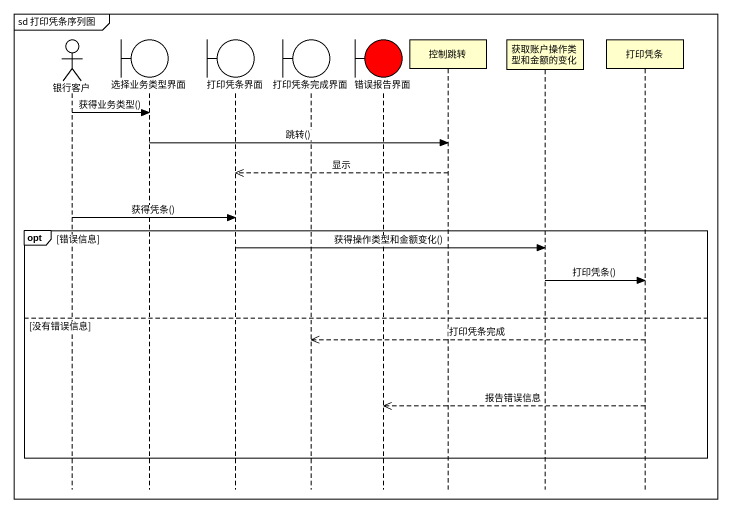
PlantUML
@startuml
mainframe sd 打印凭条序列图
hide footbox
actor 银行客户
boundary 选择业务类型界面
boundary 打印凭条界面
boundary 打印凭条完成界面
boundary 错误报告界面 #FF0000
participant 控制跳转
participant 获取账户操作类型和金额的变化
participant 打印凭条

银行客户 -> 选择业务类型界面 : 获得业务类型()
选择业务类型界面 -> 控制跳转 : 跳转()
控制跳转 -->> 打印凭条界面 : 显示
银行客户 -> 打印凭条界面 : 获得凭条()
opt 错误信息
  打印凭条界面 -> 获取账户操作类型和金额的变化 : 获得操作类型和金额变化()
  获取账户操作类型和金额的变化 -> 打印凭条 : 打印凭条()
else 没有错误信息
  打印凭条 -->> 打印凭条完成界面 : 打印凭条完成
  打印凭条 -->> 错误报告界面 : 报告错误信息
end
@enduml
